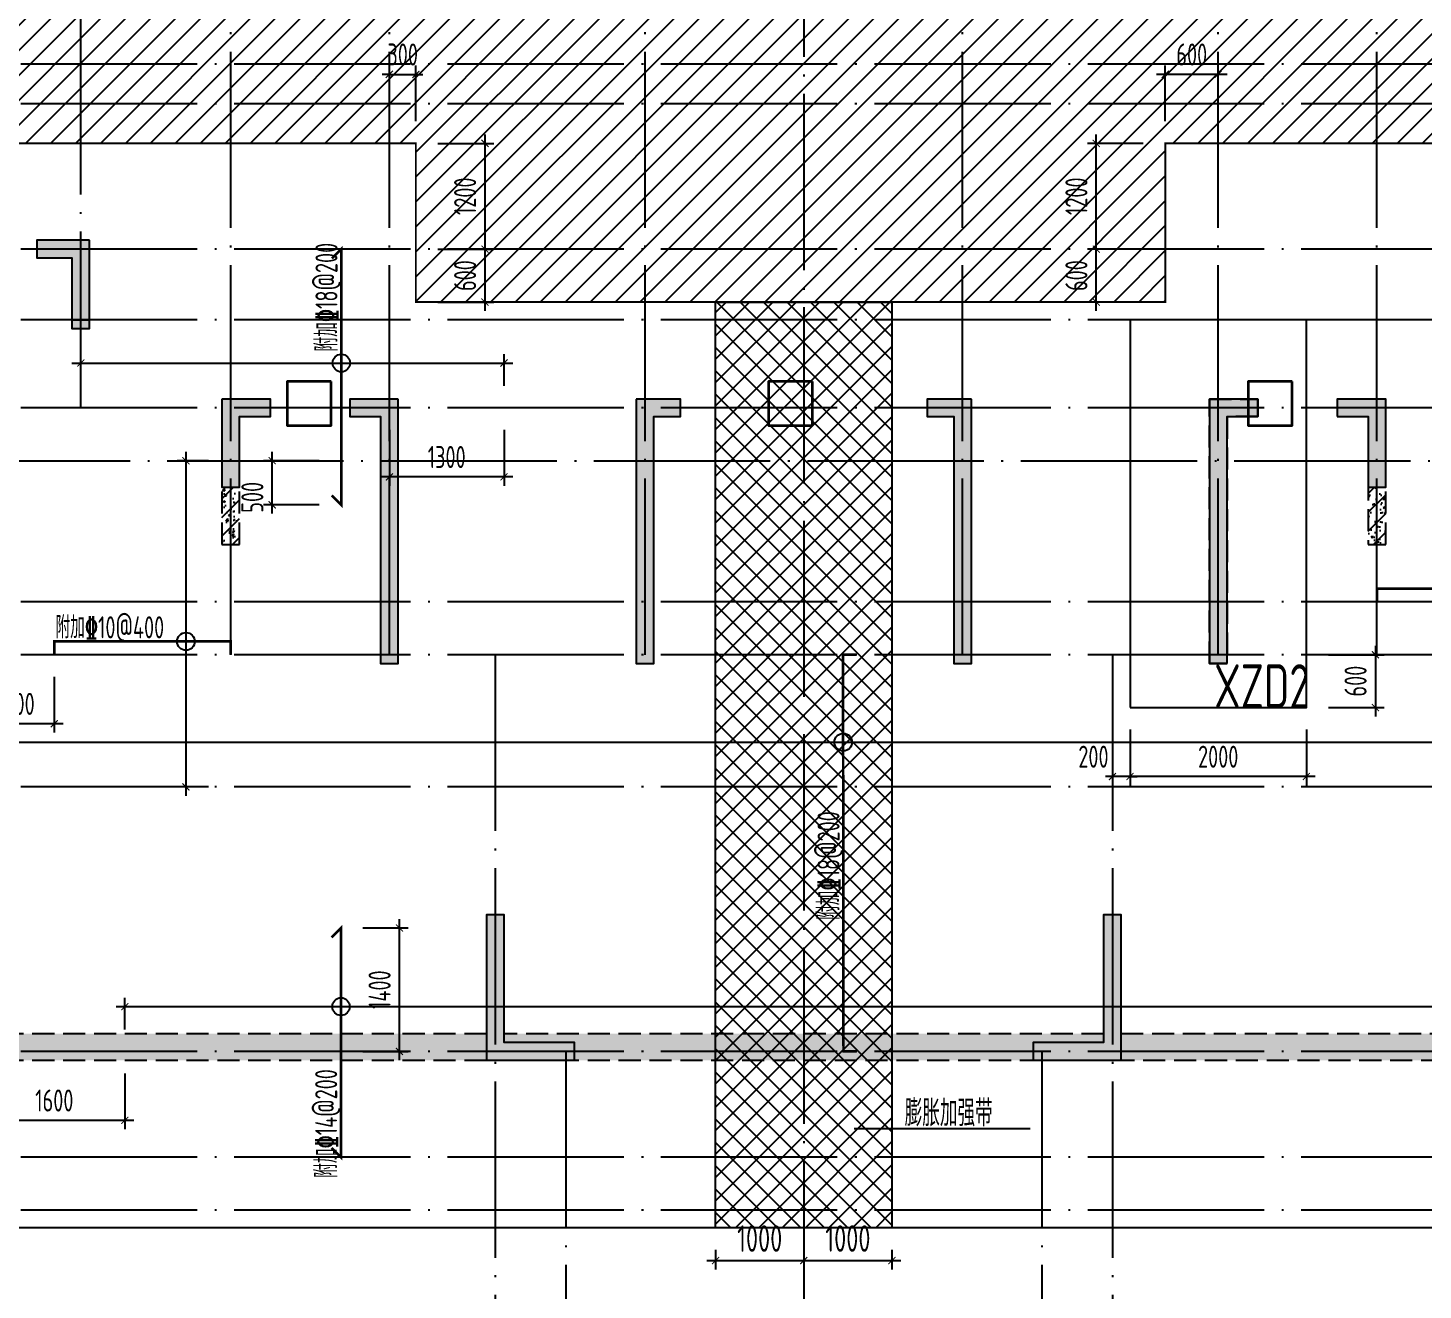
# Model space of a CAD drawing. Extents: x -812054 to 22247, y -644080 to 1003627.
# Drawn here: x -550780 to -534956, y -154679 to -140361 of the extents above; entities that cross this region are included whole.
import ezdxf

# ---------------------------------------------------------------- set-up
doc = ezdxf.new("R2010")
doc.units = 0
doc.header["$LTSCALE"] = 1000
doc.linetypes.add('__DASH', pattern=[0.35, 0.25, -0.1])
doc.linetypes.add('DOTE', pattern=[2.42, 2, -0.2, 0.02, -0.2])
doc.layers.get('0').update_dxf_attribs({"linetype": 'CONTINUOUS'})
doc.layers.get('DEFPOINTS').update_dxf_attribs({"linetype": 'CONTINUOUS'})
for name, color, linetype in [('A-DOTE', 10, 'DOTE'), ('DIM', 2, 'CONTINUOUS'), ('S-B板填充', 251, 'CONTINUOUS'), ('S-B板配筋', 6, 'CONTINUOUS'), ('S-B板配筋号', 7, 'CONTINUOUS'), ('S-B表格', 2, 'CONTINUOUS'), ('S-C承台实线', 2, 'CONTINUOUS'), ('S-J基础底板', 5, 'CONTINUOUS'), ('S-J基础底板标注', 3, 'CONTINUOUS'), ('S-Q墙填充', 252, 'CONTINUOUS'), ('S-Q墙实线', 6, 'CONTINUOUS'), ('S-Z柱实线', 6, 'CONTINUOUS'), ('S-楼板文字', 7, 'CONTINUOUS'), ('S-洞口边线', 7, 'CONTINUOUS'), ('后浇带', 8, 'CONTINUOUS')]:
    doc.layers.add(name, color=color, linetype=linetype)
doc.layers.add('等值线标注', color=7, linetype='CONTINUOUS', lineweight=18)
doc.styles.add('TSSD_DIMENSION', font='Tssdeng.shx', dxfattribs={"width": 0.7, "bigfont": 'tssdchn.shx'})
doc.styles.add('TSSD_REIN', font='tssdeng.shx', dxfattribs={"width": 0.7, "height": 300, "bigfont": 'tssdchn.shx'})
doc.dimstyles.new('TSSD_100_100$0', dxfattribs={"dimtxt": 300, "dimasz": 80, "dimexe": 100, "dimexo": 250, "dimgap": 100, "dimtad": 1, "dimdec": 0, "dimzin": 0, "dimdsep": 46, "dimtxsty": 'TSSD_DIMENSION', "dimblk": 'ARCHTICK', "dimcen": 0, "dimdle": 100, "dimclrd": 3, "dimclre": 3, "dimclrt": 7, "dimadec": 0, "dimazin": 0, "dimtfac": 1, "dimtdec": 0, "dimtix": 1, "dimtmove": 2, "dimatfit": 3, "dimldrblk": 'ARCHTICK', "dimfxl": 1, "dimtolj": 1, "dimtzin": 0, "dimarcsym": 0})
pattern_1 = [(50, (-313333.5, -81435.88), (215.17805, -18.82564), [22.5, -247.5]), (355, (-313333.5, -81435.88), (-41.6254, 225.65764), [18, -198]), (100.4514, (-313315.56, -81437.45), (173.55281, 206.83186), [19.12206, -210.34263]), (46.1842, (-313333.5, -81375.88), (320.17231, -49.6557), [33.75, -371.25]), (96.6356, (-313306.8, -81380.02), (280.3988, 292.23536), [28.6831, -315.5139]), (351.1842, (-313333.5, -81375.9), (280.3986, 292.2356), [27, -297]), (21, (-313303.5, -81390.88), (179.07212, -120.78567), [22.5, -247.5]), (326, (-313303.5, -81390.88), (72.9946, 217.54501), [18, -198]), (71.4514, (-313288.57, -81400.95), (252.06679, 96.75915), [19.12206, -210.34263]), (37.5, (-313333.496, -81435.885), (3.647957, 99.868156), [0, -195.6, 0, -201, 0, -198.75]), (7.5, (-313333.5, -81435.88), (78.92086, 118.323514), [0, -114.6, 0, -191.1, 0, -75.75]), (327.5, (-313400.396, -81435.885), (160.14673, -6.766462), [0, -75, 0, -234, 0, -310.5]), (317.5, (-313430.4, -81435.88), (174.95585, 30.031495), [0, -97.5, 0, -155.4, 0, -220.5]), (45, (-313333.5, -81435.88), (-106.06602, 106.06602), [])]

# ---------------------------------------------------------------- blocks, each defined once
blk = doc.blocks.new('20210826.15192166')
at = {"layer": 'A-DOTE'}
for p, q in [((107517.3, -194044.4), (107517.3, -185644.4)), ((109217.3, -196844.4), (109217.3, -185644.4)), ((111017.3, -196844.4), (111017.3, -185644.4)), ((113917.3, -196844.4), (113917.3, -185644.4)), ((115717.3, -185644.4), (115717.3, -205144.4)), ((117517.3, -196844.4), (117517.3, -185644.4)), ((120417.3, -196844.4), (120417.3, -185644.4)), ((122217.3, -196844.4), (122217.3, -185644.4)), ((142717.3, -190144.4), (86717.3, -190144.4)), ((142717.3, -190594.4), (86717.3, -190594.4)), ((142717.3, -192244.4), (86717.3, -192244.4)), ((142717.3, -193044.4), (86717.3, -193044.4)), ((142717.3, -194044.4), (86717.3, -194044.4)), ((86717.3, -194644.1), (142717.3, -194644.1)), ((142717.3, -196244.4), (86717.3, -196244.4)), ((142717.3, -196844.4), (86717.3, -196844.4)), ((112217.3, -196844.4), (112217.3, -205144.4)), ((119217.3, -196844.4), (119217.3, -205144.4)), ((142717.3, -198344.4), (86717.3, -198344.4)), ((142717.3, -201344.4), (86717.3, -201344.4)), ((113017.3, -201344.4), (113017.3, -205144.4)), ((118417.3, -201344.4), (118417.3, -205144.4)), ((142717.3, -202544.4), (86717.3, -202544.4)), ((142717.3, -203144.4), (86717.3, -203144.4))]:
    blk.add_line(p, q, dxfattribs=at)
blk = doc.blocks.new('_ArchTick')
at = {"color": 0, "linetype": 'ByBlock', "const_width": 0.15}
blk.add_lwpolyline([(-0.5, -0.5), (0.5, 0.5)], dxfattribs=at)
blk = doc.blocks.new('*D596')
at = {"layer": 'DEFPOINTS', "color": 0, "transparency": 16777216}
for p in [(-537880, -140888), (-537880, -141671), (-537280, -141671)]:
    blk.add_point(p, dxfattribs=at)
at = {"layer": 'S-J基础底板标注', "color": 3, "lineweight": -2, "transparency": 16777216}
for p, q in [((-537880, -141421), (-537880, -140788)), ((-537280, -141421), (-537280, -140788)), ((-537180, -140888), (-537980, -140888))]:
    blk.add_line(p, q, dxfattribs=at)
at = {"layer": 'S-J基础底板标注', "color": 3, "lineweight": -2, "transparency": 16777216, "xscale": 80, "yscale": 80, "zscale": 80}
for p, rotation in [((-537880, -140888), 179.9999998904377), ((-537280, -140888), 359.9999998904377)]:
    blk.add_blockref('_ArchTick', p, dxfattribs=dict(at, rotation=rotation))
at = {"layer": 'S-J基础底板标注', "color": 7, "transparency": 16777216, "insert": (-537580, -140663), "char_height": 250, "attachment_point": 5, "rotation": 360, "style": 'TSSD_DIMENSION'}
blk.add_mtext('\\A1;600', dxfattribs=at)
blk = doc.blocks.new('*D597')
at = {"layer": 'DEFPOINTS', "color": 0, "transparency": 16777216}
for p in [(-546379, -141671), (-546379, -142871), (-545596, -142871)]:
    blk.add_point(p, dxfattribs=at)
at = {"layer": 'S-J基础底板标注', "color": 3, "lineweight": -2, "transparency": 16777216}
for p, q in [((-545596, -141571), (-545596, -142971)), ((-546129, -141671), (-545496, -141671)), ((-546129, -142871), (-545496, -142871))]:
    blk.add_line(p, q, dxfattribs=at)
at = {"layer": 'S-J基础底板标注', "color": 3, "lineweight": -2, "transparency": 16777216, "xscale": 80, "yscale": 80, "zscale": 80}
for p, rotation in [((-545596, -141671), 89.99929491336124), ((-545596, -142871), 269.9992949133613)]:
    blk.add_blockref('_ArchTick', p, dxfattribs=dict(at, rotation=rotation))
at = {"layer": 'S-J基础底板标注', "color": 7, "transparency": 16777216, "insert": (-545821, -142271), "char_height": 250, "attachment_point": 5, "rotation": 89.9993, "style": 'TSSD_DIMENSION'}
blk.add_mtext('\\A1;1200', dxfattribs=at)
blk = doc.blocks.new('*D599')
at = {"layer": 'DEFPOINTS', "color": 0, "transparency": 16777216}
for p in [(-538663, -141671), (-537880, -141671), (-537880, -142871)]:
    blk.add_point(p, dxfattribs=at)
at = {"layer": 'S-J基础底板标注', "color": 3, "lineweight": -2, "transparency": 16777216}
for p, q in [((-538663, -142971), (-538663, -141571)), ((-538130, -141671), (-538763, -141671)), ((-538130, -142871), (-538763, -142871))]:
    blk.add_line(p, q, dxfattribs=at)
at = {"layer": 'S-J基础底板标注', "color": 3, "lineweight": -2, "transparency": 16777216, "xscale": 80, "yscale": 80, "zscale": 80}
for p, rotation in [((-538663, -141671), 89.99905279489998), ((-538663, -142871), 269.9990527949)]:
    blk.add_blockref('_ArchTick', p, dxfattribs=dict(at, rotation=rotation))
at = {"layer": 'S-J基础底板标注', "color": 7, "transparency": 16777216, "insert": (-538888, -142271), "char_height": 250, "attachment_point": 5, "rotation": 89.9991, "style": 'TSSD_DIMENSION'}
blk.add_mtext('\\A1;1200', dxfattribs=at)
blk = doc.blocks.new('*D612')
at = {"layer": 'DEFPOINTS', "color": 0, "ltscale": 0.5, "transparency": 16777216}
for p in [(-548480, -145271), (-548988, -148971), (-548480, -148971)]:
    blk.add_point(p, dxfattribs=at)
at = {"layer": 'S-J基础底板标注', "color": 3, "lineweight": -2, "ltscale": 0.5, "transparency": 16777216}
for p, q in [((-548988, -145171), (-548988, -149071)), ((-548730, -145271), (-549088, -145271)), ((-548730, -148971), (-549088, -148971))]:
    blk.add_line(p, q, dxfattribs=at)
at = {"layer": 'S-J基础底板标注', "color": 3, "lineweight": -2, "ltscale": 0.5, "transparency": 16777216, "xscale": 80, "yscale": 80, "zscale": 80}
for p, rotation in [((-548988, -145271), 89.9995167956298), ((-548988, -148971), 269.9995167956298)]:
    blk.add_blockref('_ArchTick', p, dxfattribs=dict(at, rotation=rotation))
blk = doc.blocks.new('*D601')
at = {"layer": 'DEFPOINTS', "color": 0, "transparency": 16777216}
for p in [(-551280, -147471), (-550480, -147471), (-551280, -148254)]:
    blk.add_point(p, dxfattribs=at)
at = {"layer": 'S-J基础底板标注', "color": 3, "lineweight": -2, "transparency": 16777216}
for p, q in [((-551280, -147721), (-551280, -148354)), ((-550480, -147721), (-550480, -148354)), ((-550380, -148254), (-551380, -148254))]:
    blk.add_line(p, q, dxfattribs=at)
at = {"layer": 'S-J基础底板标注', "color": 3, "lineweight": -2, "transparency": 16777216, "xscale": 80, "yscale": 80, "zscale": 80}
for p, rotation in [((-551280, -148254), 179.9992799317838), ((-550480, -148254), 359.9992799317837)]:
    blk.add_blockref('_ArchTick', p, dxfattribs=dict(at, rotation=rotation))
at = {"layer": 'S-J基础底板标注', "color": 7, "transparency": 16777216, "insert": (-550880, -148029), "char_height": 250, "attachment_point": 5, "rotation": 359.9993, "style": 'TSSD_DIMENSION'}
blk.add_mtext('\\A1;800', dxfattribs=at)
blk = doc.blocks.new('*D615')
at = {"layer": 'DEFPOINTS', "color": 0, "ltscale": 0.5, "transparency": 16777216}
for p in [(-532680, -148463), (-551280, -148971), (-532680, -148971)]:
    blk.add_point(p, dxfattribs=at)
at = {"layer": 'S-J基础底板标注', "color": 3, "lineweight": -2, "ltscale": 0.5, "transparency": 16777216}
for p, q in [((-551280, -148721), (-551280, -148363)), ((-532680, -148721), (-532680, -148363)), ((-551380, -148463), (-532580, -148463))]:
    blk.add_line(p, q, dxfattribs=at)
at = {"layer": 'S-J基础底板标注', "color": 3, "lineweight": -2, "ltscale": 0.5, "transparency": 16777216, "xscale": 80, "yscale": 80, "zscale": 80, "rotation": 180}
blk.add_blockref('_ArchTick', (-551280, -148463), dxfattribs=at)
at = {"layer": 'S-J基础底板标注', "color": 3, "lineweight": -2, "ltscale": 0.5, "transparency": 16777216, "xscale": 80, "yscale": 80, "zscale": 80}
blk.add_blockref('_ArchTick', (-532680, -148463), dxfattribs=at)
blk = doc.blocks.new('*D620')
at = {"layer": 'DEFPOINTS', "color": 0, "ltscale": 0.5, "transparency": 16777216}
for p in [(-545380, -144163), (-550180, -144671), (-545380, -144671)]:
    blk.add_point(p, dxfattribs=at)
at = {"layer": 'S-J基础底板标注', "color": 3, "lineweight": -2, "ltscale": 0.5, "transparency": 16777216}
for p, q in [((-550180, -144421), (-550180, -144063)), ((-545380, -144421), (-545380, -144063)), ((-550280, -144163), (-545280, -144163))]:
    blk.add_line(p, q, dxfattribs=at)
at = {"layer": 'S-J基础底板标注', "color": 3, "lineweight": -2, "ltscale": 0.5, "transparency": 16777216, "xscale": 80, "yscale": 80, "zscale": 80, "rotation": 180}
blk.add_blockref('_ArchTick', (-550180, -144163), dxfattribs=at)
at = {"layer": 'S-J基础底板标注', "color": 3, "lineweight": -2, "ltscale": 0.5, "transparency": 16777216, "xscale": 80, "yscale": 80, "zscale": 80}
blk.add_blockref('_ArchTick', (-545380, -144163), dxfattribs=at)
blk = doc.blocks.new('*D584')
at = {"layer": 'DEFPOINTS', "color": 0, "transparency": 16777216}
for p in [(-546680, -144671), (-545380, -144671), (-546680, -145454)]:
    blk.add_point(p, dxfattribs=at)
at = {"layer": 'S-J基础底板标注', "color": 3, "lineweight": -2, "transparency": 16777216}
for p, q in [((-546680, -144921), (-546680, -145554)), ((-545380, -144921), (-545380, -145554)), ((-545280, -145454), (-546780, -145454))]:
    blk.add_line(p, q, dxfattribs=at)
at = {"layer": 'S-J基础底板标注', "color": 3, "lineweight": -2, "transparency": 16777216, "xscale": 80, "yscale": 80, "zscale": 80}
for p, rotation in [((-546680, -145454), 180.0003857236255), ((-545380, -145454), 0.0003857236255999651)]:
    blk.add_blockref('_ArchTick', p, dxfattribs=dict(at, rotation=rotation))
at = {"layer": 'S-J基础底板标注', "color": 7, "transparency": 16777216, "insert": (-546030, -145229), "char_height": 250, "attachment_point": 5, "rotation": 0.0004, "style": 'TSSD_DIMENSION'}
blk.add_mtext('\\A1;1300', dxfattribs=at)
blk = doc.blocks.new('*D621')
at = {"layer": 'DEFPOINTS', "color": 0, "transparency": 16777216}
for p in [(-538663, -142871), (-537880, -142871), (-537880, -143471)]:
    blk.add_point(p, dxfattribs=at)
at = {"layer": 'S-J基础底板标注', "color": 3, "lineweight": -2, "transparency": 16777216}
for p, q in [((-538130, -142871), (-538763, -142871)), ((-538663, -143571), (-538663, -142771)), ((-538130, -143471), (-538763, -143471))]:
    blk.add_line(p, q, dxfattribs=at)
at = {"layer": 'S-J基础底板标注', "color": 3, "lineweight": -2, "transparency": 16777216, "xscale": 80, "yscale": 80, "zscale": 80}
for p, rotation in [((-538663, -142871), 89.99905279490449), ((-538663, -143471), 269.9990527949045)]:
    blk.add_blockref('_ArchTick', p, dxfattribs=dict(at, rotation=rotation))
at = {"layer": 'S-J基础底板标注', "color": 7, "transparency": 16777216, "insert": (-538888, -143171), "char_height": 250, "attachment_point": 5, "rotation": 89.9991, "style": 'TSSD_DIMENSION'}
blk.add_mtext('\\A1;600', dxfattribs=at)
blk = doc.blocks.new('*D622')
at = {"layer": 'DEFPOINTS', "color": 0, "transparency": 16777216}
for p in [(-546379, -140888), (-546680, -141671), (-546379, -141671)]:
    blk.add_point(p, dxfattribs=at)
at = {"layer": 'S-J基础底板标注', "color": 3, "lineweight": -2, "transparency": 16777216}
for p, q in [((-546680, -141421), (-546680, -140788)), ((-546379, -141421), (-546379, -140788)), ((-546680, -140888), (-546760, -140888)), ((-546680, -140888), (-546379, -140888)), ((-546379, -140888), (-546299, -140888))]:
    blk.add_line(p, q, dxfattribs=at)
at = {"layer": 'S-J基础底板标注', "color": 3, "lineweight": -2, "transparency": 16777216, "xscale": 80, "yscale": 80, "zscale": 80}
blk.add_blockref('_ArchTick', (-546680, -140888), dxfattribs=at)
at = {"layer": 'S-J基础底板标注', "color": 3, "lineweight": -2, "transparency": 16777216, "xscale": 80, "yscale": 80, "zscale": 80, "rotation": 180}
blk.add_blockref('_ArchTick', (-546379, -140888), dxfattribs=at)
at = {"layer": 'S-J基础底板标注', "color": 7, "transparency": 16777216, "insert": (-546529, -140663), "char_height": 250, "attachment_point": 5, "style": 'TSSD_DIMENSION'}
blk.add_mtext('\\A1;300', dxfattribs=at)
blk = doc.blocks.new('*D624')
at = {"layer": 'DEFPOINTS', "color": 0, "transparency": 16777216}
for p in [(-546379, -142871), (-546379, -143471), (-545596, -143471)]:
    blk.add_point(p, dxfattribs=at)
at = {"layer": 'S-J基础底板标注', "color": 3, "lineweight": -2, "transparency": 16777216}
for p, q in [((-546129, -142871), (-545496, -142871)), ((-545596, -142771), (-545596, -143571)), ((-546129, -143471), (-545496, -143471))]:
    blk.add_line(p, q, dxfattribs=at)
at = {"layer": 'S-J基础底板标注', "color": 3, "lineweight": -2, "transparency": 16777216, "xscale": 80, "yscale": 80, "zscale": 80}
for p, rotation in [((-545596, -142871), 89.99929491336596), ((-545596, -143471), 269.9992949133659)]:
    blk.add_blockref('_ArchTick', p, dxfattribs=dict(at, rotation=rotation))
at = {"layer": 'S-J基础底板标注', "color": 7, "transparency": 16777216, "insert": (-545821, -143171), "char_height": 250, "attachment_point": 5, "rotation": 89.9993, "style": 'TSSD_DIMENSION'}
blk.add_mtext('\\A1;600', dxfattribs=at)
blk = doc.blocks.new('*D631')
at = {"layer": 'DEFPOINTS', "color": 0, "transparency": 16777216}
for p in [(-548009, -145271), (-547226, -145271), (-547226, -145771)]:
    blk.add_point(p, dxfattribs=at)
at = {"layer": 'S-J基础底板标注', "color": 3, "lineweight": -2, "transparency": 16777216}
for p, q in [((-548009, -145871), (-548009, -145171)), ((-547476, -145271), (-548109, -145271)), ((-547476, -145771), (-548109, -145771))]:
    blk.add_line(p, q, dxfattribs=at)
at = {"layer": 'S-J基础底板标注', "color": 3, "lineweight": -2, "transparency": 16777216, "xscale": 80, "yscale": 80, "zscale": 80}
for p, rotation in [((-548009, -145271), 90), ((-548009, -145771), 270)]:
    blk.add_blockref('_ArchTick', p, dxfattribs=dict(at, rotation=rotation))
at = {"layer": 'S-J基础底板标注', "color": 7, "transparency": 16777216, "insert": (-548234, -145686), "char_height": 250, "attachment_point": 5, "rotation": 90, "style": 'TSSD_DIMENSION'}
blk.add_mtext('\\A1;500', dxfattribs=at)
blk = doc.blocks.new('*D634')
at = {"layer": 'DEFPOINTS', "color": 0, "ltscale": 0.5, "transparency": 16777216}
for p in [(-534179, -151463), (-549680, -151971), (-534179, -151971)]:
    blk.add_point(p, dxfattribs=at)
at = {"layer": 'S-J基础底板标注', "color": 3, "lineweight": -2, "ltscale": 0.5, "transparency": 16777216}
for p, q in [((-549680, -151721), (-549680, -151363)), ((-534179, -151721), (-534179, -151363)), ((-549780, -151463), (-534079, -151463))]:
    blk.add_line(p, q, dxfattribs=at)
at = {"layer": 'S-J基础底板标注', "color": 3, "lineweight": -2, "ltscale": 0.5, "transparency": 16777216, "xscale": 80, "yscale": 80, "zscale": 80, "rotation": 180}
blk.add_blockref('_ArchTick', (-549680, -151463), dxfattribs=at)
at = {"layer": 'S-J基础底板标注', "color": 3, "lineweight": -2, "ltscale": 0.5, "transparency": 16777216, "xscale": 80, "yscale": 80, "zscale": 80}
blk.add_blockref('_ArchTick', (-534179, -151463), dxfattribs=at)
blk = doc.blocks.new('*D637')
at = {"layer": 'DEFPOINTS', "color": 0, "transparency": 16777216}
for p in [(-551280, -151971), (-549680, -151971), (-551280, -152753)]:
    blk.add_point(p, dxfattribs=at)
at = {"layer": 'S-J基础底板标注', "color": 3, "lineweight": -2, "transparency": 16777216}
for p, q in [((-551280, -152221), (-551280, -152853)), ((-549680, -152221), (-549680, -152853)), ((-549580, -152753), (-551380, -152753))]:
    blk.add_line(p, q, dxfattribs=at)
at = {"layer": 'S-J基础底板标注', "color": 3, "lineweight": -2, "transparency": 16777216, "xscale": 80, "yscale": 80, "zscale": 80}
for p, rotation in [((-551280, -152753), 180.0014930668571), ((-549680, -152753), 0.001493066857030101)]:
    blk.add_blockref('_ArchTick', p, dxfattribs=dict(at, rotation=rotation))
at = {"layer": 'S-J基础底板标注', "color": 7, "transparency": 16777216, "insert": (-550480, -152528), "char_height": 250, "attachment_point": 5, "rotation": 0.0015, "style": 'TSSD_DIMENSION'}
blk.add_mtext('\\A1;1600', dxfattribs=at)
blk = doc.blocks.new('*D638')
at = {"layer": 'DEFPOINTS', "color": 0, "transparency": 16777216}
for p in [(-547230, -150571), (-546566, -150571), (-547230, -151971)]:
    blk.add_point(p, dxfattribs=at)
at = {"layer": 'S-J基础底板标注', "color": 3, "lineweight": -2, "transparency": 16777216}
for p, q in [((-546566, -152071), (-546566, -150471)), ((-546980, -150571), (-546466, -150571)), ((-546980, -151971), (-546466, -151971))]:
    blk.add_line(p, q, dxfattribs=at)
at = {"layer": 'S-J基础底板标注', "color": 3, "lineweight": -2, "transparency": 16777216, "xscale": 80, "yscale": 80, "zscale": 80}
for p, rotation in [((-546566, -150571), 90), ((-546566, -151971), 270)]:
    blk.add_blockref('_ArchTick', p, dxfattribs=dict(at, rotation=rotation))
at = {"layer": 'S-J基础底板标注', "color": 7, "transparency": 16777216, "insert": (-546791, -151271), "char_height": 250, "attachment_point": 5, "rotation": 90, "style": 'TSSD_DIMENSION'}
blk.add_mtext('\\A1;1400', dxfattribs=at)
blk = doc.blocks.new('*D837')
at = {"layer": 'DEFPOINTS', "color": 0, "transparency": 16777216}
for p in [(-542980, -153971), (-541980, -153971), (-541980, -154344)]:
    blk.add_point(p, dxfattribs=at)
at = {"layer": 'DIM', "color": 3, "lineweight": -2, "transparency": 16777216}
for p, q in [((-542980, -154221), (-542980, -154444)), ((-541980, -154221), (-541980, -154444)), ((-543080, -154344), (-541880, -154344))]:
    blk.add_line(p, q, dxfattribs=at)
at = {"layer": 'DIM', "color": 3, "lineweight": -2, "transparency": 16777216, "xscale": 80, "yscale": 80, "zscale": 80, "rotation": 180}
blk.add_blockref('_ArchTick', (-542980, -154344), dxfattribs=at)
at = {"layer": 'DIM', "color": 3, "lineweight": -2, "transparency": 16777216, "xscale": 80, "yscale": 80, "zscale": 80}
blk.add_blockref('_ArchTick', (-541980, -154344), dxfattribs=at)
at = {"layer": 'DIM', "color": 7, "transparency": 16777216, "insert": (-542480, -154094), "char_height": 300, "attachment_point": 5, "style": 'TSSD_DIMENSION'}
blk.add_mtext('\\A1;1000', dxfattribs=at)
blk = doc.blocks.new('*D838')
at = {"layer": 'DEFPOINTS', "color": 0, "transparency": 16777216}
for p in [(-541980, -153971), (-540980, -153971), (-540980, -154344)]:
    blk.add_point(p, dxfattribs=at)
at = {"layer": 'DIM', "color": 3, "lineweight": -2, "transparency": 16777216}
for p, q in [((-541980, -154221), (-541980, -154444)), ((-540980, -154221), (-540980, -154444)), ((-542080, -154344), (-540880, -154344))]:
    blk.add_line(p, q, dxfattribs=at)
at = {"layer": 'DIM', "color": 3, "lineweight": -2, "transparency": 16777216, "xscale": 80, "yscale": 80, "zscale": 80, "rotation": 180}
blk.add_blockref('_ArchTick', (-541980, -154344), dxfattribs=at)
at = {"layer": 'DIM', "color": 3, "lineweight": -2, "transparency": 16777216, "xscale": 80, "yscale": 80, "zscale": 80}
blk.add_blockref('_ArchTick', (-540980, -154344), dxfattribs=at)
at = {"layer": 'DIM', "color": 7, "transparency": 16777216, "insert": (-541480, -154094), "char_height": 300, "attachment_point": 5, "style": 'TSSD_DIMENSION'}
blk.add_mtext('\\A1;1000', dxfattribs=at)
blk = doc.blocks.new('*D1259')
at = {"layer": 'DEFPOINTS', "color": 0, "transparency": 16777216}
for p in [(-538280, -148071), (-536280, -148071), (-538280, -148853)]:
    blk.add_point(p, dxfattribs=at)
at = {"layer": 'S-J基础底板标注', "color": 3, "lineweight": -2, "transparency": 16777216}
for p, q in [((-538280, -148321), (-538280, -148953)), ((-536280, -148321), (-536280, -148953)), ((-536180, -148853), (-538380, -148853))]:
    blk.add_line(p, q, dxfattribs=at)
at = {"layer": 'S-J基础底板标注', "color": 3, "lineweight": -2, "transparency": 16777216, "xscale": 80, "yscale": 80, "zscale": 80, "rotation": 180}
blk.add_blockref('_ArchTick', (-538280, -148853), dxfattribs=at)
at = {"layer": 'S-J基础底板标注', "color": 3, "lineweight": -2, "transparency": 16777216, "xscale": 80, "yscale": 80, "zscale": 80}
blk.add_blockref('_ArchTick', (-536280, -148853), dxfattribs=at)
at = {"layer": 'S-J基础底板标注', "color": 7, "transparency": 16777216, "insert": (-537280, -148628), "char_height": 250, "attachment_point": 5, "style": 'TSSD_DIMENSION'}
blk.add_mtext('\\A1;2000', dxfattribs=at)
blk = doc.blocks.new('*D1260')
at = {"layer": 'DEFPOINTS', "color": 0, "transparency": 16777216}
for p in [(-538480, -148071), (-538280, -148071), (-538480, -148853)]:
    blk.add_point(p, dxfattribs=at)
at = {"layer": 'S-J基础底板标注', "color": 3, "lineweight": -2, "transparency": 16777216}
for p, q in [((-538480, -148321), (-538480, -148953)), ((-538280, -148321), (-538280, -148953)), ((-538480, -148853), (-538560, -148853)), ((-538280, -148853), (-538480, -148853)), ((-538280, -148853), (-538200, -148853))]:
    blk.add_line(p, q, dxfattribs=at)
at = {"layer": 'S-J基础底板标注', "color": 3, "lineweight": -2, "transparency": 16777216, "xscale": 80, "yscale": 80, "zscale": 80}
for p, rotation in [((-538480, -148853), 359.9999999999833), ((-538280, -148853), 179.9999999999833)]:
    blk.add_blockref('_ArchTick', p, dxfattribs=dict(at, rotation=rotation))
at = {"layer": 'S-J基础底板标注', "color": 7, "transparency": 16777216, "insert": (-538695, -148628), "char_height": 250, "attachment_point": 5, "style": 'TSSD_DIMENSION'}
blk.add_mtext('\\A1;200', dxfattribs=at)
blk = doc.blocks.new('*D1261')
at = {"layer": 'DEFPOINTS', "color": 0, "transparency": 16777216}
for p in [(-536280, -147471), (-536280, -148071), (-535497, -148071)]:
    blk.add_point(p, dxfattribs=at)
at = {"layer": 'S-J基础底板标注', "color": 3, "lineweight": -2, "transparency": 16777216}
for p, q in [((-536030, -147471), (-535397, -147471)), ((-535497, -147371), (-535497, -148171)), ((-536030, -148071), (-535397, -148071))]:
    blk.add_line(p, q, dxfattribs=at)
at = {"layer": 'S-J基础底板标注', "color": 3, "lineweight": -2, "transparency": 16777216, "xscale": 80, "yscale": 80, "zscale": 80}
for p, rotation in [((-535497, -147471), 89.99906711158548), ((-535497, -148071), 269.9990671115855)]:
    blk.add_blockref('_ArchTick', p, dxfattribs=dict(at, rotation=rotation))
at = {"layer": 'S-J基础底板标注', "color": 7, "transparency": 16777216, "insert": (-535722, -147771), "char_height": 250, "attachment_point": 5, "rotation": 89.9991, "style": 'TSSD_DIMENSION'}
blk.add_mtext('\\A1;600', dxfattribs=at)

msp = doc.modelspace()

# ---------------------------------------------------------------- hatches: boundary and pattern name
at = {"layer": 'S-B板填充'}
h = msp.add_hatch(dxfattribs=at)
h.set_pattern_fill('METAL', color=252, scale=50, style=0)
h.set_pattern_definition([(45, (103500.08, -284981.18), (-141.421356, 141.421356), [])])
h.paths.add_polyline_path([(-570379.92, -142670.82), (-570379.92, -140170.68), (-516079.77, -140170.68), (-516079.77, -143370.82), (-521479.92, -143370.82), (-521479.92, -141670.82), (-537879.91, -141670.82), (-537879.93, -143470.82), (-546379.22, -143470.82), (-546379.21, -141670.82), (-559979.75, -141670.82), (-559979.75, -142670.82)])
at = {"layer": 'S-Q墙填充'}
h = msp.add_hatch(color=252, dxfattribs=at)
h.dxf.hatch_style = 1
h.paths.add_polyline_path([(-550079.76, -142770.82), (-550679.67, -142770.82), (-550679.67, -142970.82), (-550279.76, -142970.82), (-550279.76, -143770.82), (-550079.76, -143770.82)])
h = msp.add_hatch(dxfattribs=at)
h.set_pattern_fill('ARMORED', color=252, scale=30, style=0)
h.set_pattern_definition(pattern_1)
h.paths.add_polyline_path([(-557579.7, -151620.97), (-557879.7, -151620.85), (-557879.7, -151770.94), (-566779.7, -151770.96), (-566779.7, -148870.82), (-568665.87, -148870.82), (-568665.87, -144870.82), (-568965.87, -144870.82), (-568965.87, -149170.82), (-567079.71, -149170.82), (-567079.74, -152070.82), (-557879.66, -152071.18), (-557879.7, -153270.83), (-551079.72, -153270.55), (-551079.73, -152070.94), (-532879.66, -152071.54), (-532879.66, -153270.83), (-526079.72, -153270.83), (-526079.72, -152070.82), (-516879.72, -152070.83), (-516879.72, -144570.82), (-517479.71, -144570.82), (-517479.71, -144770.82), (-517179.71, -144770.82), (-517179.72, -151770.82), (-526079.72, -151770.82), (-526079.72, -151620.83), (-526379.72, -151620.83), (-526379.75, -152970.83), (-532579.7, -152970.83), (-532579.7, -151620.83), (-532879.7, -151620.85), (-532879.68, -151770.82), (-551079.75, -151768.27), (-551079.72, -151620.86), (-551379.72, -151620.81), (-551379.72, -152970.83), (-557579.69, -152970.83)])
h = msp.add_hatch(color=252, dxfattribs=at)
h.dxf.hatch_style = 1
h.paths.add_polyline_path([(-548579.76, -144570.82), (-548579.76, -145570.82), (-548379.76, -145570.82), (-548379.76, -144770.82), (-548029.85, -144770.82), (-548029.85, -144570.82)])
h = msp.add_hatch(color=252, dxfattribs=at)
h.dxf.hatch_style = 1
h.paths.add_polyline_path([(-546579.77, -144570.82), (-547129.77, -144570.82), (-547129.77, -144770.82), (-546779.77, -144770.82), (-546779.77, -147570.82), (-546579.77, -147570.82)])
h = msp.add_hatch(color=252, dxfattribs=at)
h.dxf.hatch_style = 1
h.paths.add_polyline_path([(-543879.77, -144570.82), (-543879.77, -147570.82), (-543679.77, -147570.82), (-543679.77, -144770.82), (-543379.85, -144770.82), (-543379.85, -144570.82)])
h = msp.add_hatch(color=252, dxfattribs=at)
h.dxf.hatch_style = 1
h.paths.add_polyline_path([(-540079.74, -144570.82), (-540579.66, -144570.82), (-540579.66, -144770.82), (-540279.74, -144770.82), (-540279.74, -147570.82), (-540079.74, -147570.82)])
h = msp.add_hatch(color=252, dxfattribs=at)
h.dxf.hatch_style = 1
h.paths.add_polyline_path([(-537179.76, -147570.82), (-537179.76, -144770.82), (-536829.76, -144770.82), (-536829.76, -144570.82), (-537379.76, -144570.82), (-537379.76, -147570.82)])
h = msp.add_hatch(color=252, dxfattribs=at)
h.dxf.hatch_style = 1
h.paths.add_polyline_path([(-535929.66, -144770.82), (-535579.75, -144770.82), (-535579.75, -145570.82), (-535379.75, -145570.82), (-535379.75, -144570.82), (-535929.66, -144570.82)])
h = msp.add_hatch(dxfattribs=at)
h.set_pattern_fill('ARMORED', color=252, scale=30, style=0)
h.set_pattern_definition(pattern_1)
h.paths.add_polyline_path([(-548379.76, -145570.82), (-548579.76, -145570.82), (-548579.76, -146220.82), (-548379.76, -146220.82)])
h = msp.add_hatch(dxfattribs=at)
h.set_pattern_fill('ARMORED', color=252, scale=30, style=0)
h.set_pattern_definition(pattern_1)
h.paths.add_polyline_path([(-535379.75, -145570.82), (-535579.75, -145570.82), (-535579.75, -146220.82), (-535379.75, -146220.82)])
h = msp.add_hatch(color=252, dxfattribs=at)
h.dxf.hatch_style = 1
h.paths.add_polyline_path([(-545579.77, -152070.82), (-544679.77, -152070.82), (-544579.77, -152070.82), (-544579.77, -151870.82), (-544679.77, -151870.82), (-545379.77, -151870.82), (-545379.77, -150420.82), (-545579.77, -150420.82)])
h = msp.add_hatch(color=252, dxfattribs=at)
h.dxf.hatch_style = 1
h.paths.add_polyline_path([(-539279.77, -151870.82), (-539379.74, -151870.82), (-539379.74, -152070.82), (-539279.77, -152070.82), (-538379.74, -152070.82), (-538379.74, -150420.82), (-538579.74, -150420.82), (-538579.74, -151870.82)])
at = {"layer": '后浇带'}
h = msp.add_hatch(dxfattribs=at)
h.set_pattern_fill('ANSI37', color=144, scale=1500, angle=90, style=0)
h.set_pattern_definition([(135, (-1643216.15, -1347770.25), (-132.582521, -132.582521), []), (225, (-1643216.15, -1347770.25), (132.582521, -132.582521), [])])
h.paths.add_polyline_path([(-542979.76, -153970.83), (-542979.75, -143470.82), (-540979.75, -143470.82), (-540979.76, -153970.83)])

# ---------------------------------------------------------------- linework, layer by layer
at = {"layer": 'S-B板配筋', "const_width": 30}
for points in [[(-547332.36, -145664.87), (-547226.29, -145770.93), (-547226.29, -142870.82), (-547332.36, -142976.89)], [(-532679.59, -146870.82), (-532679.59, -146720.82), (-535479.75, -146720.88), (-535479.74, -146870.88)], [(-548479.76, -147470.82), (-548479.76, -147320.82), (-550479.84, -147320.88), (-550479.83, -147470.88)], [(-541384.94, -147470.65), (-541534.94, -147470.82), (-541529.76, -151970.82), (-541379.76, -151970.65)], [(-547335.97, -153064.75), (-547229.91, -153170.82), (-547229.91, -150571.15), (-547335.97, -150677.21)]]:
    msp.add_lwpolyline(points, dxfattribs=at)
at = {"layer": 'S-C承台实线'}
msp.add_lwpolyline([(-538279.76, -148070.82), (-536279.76, -148070.82), (-536279.76, -143670.82), (-538279.76, -143670.82)], close=True, dxfattribs=at)
at = {"layer": 'S-J基础底板', "const_width": 20}
msp.add_lwpolyline([(-568979.74, -153970.83), (-515929.76, -153970.83), (-515929.75, -143370.82), (-521479.92, -143370.82), (-521479.92, -141670.82), (-537879.92, -141670.82), (-537879.92, -143470.82), (-546379.21, -143470.82), (-546379.21, -141670.82), (-559979.75, -141670.82), (-559979.75, -142670.82), (-570879.92, -142670.82), (-570879.92, -150970.82), (-568979.74, -150970.82)], close=True, dxfattribs=at)
at = {"layer": 'S-J基础底板标注', "color": 2, "ltscale": 0.5}
for centre in [(-547225.15, -144162.82), (-548987.71, -147320.86), (-541532.07, -148462.82), (-547228.77, -151462.82)]:
    msp.add_circle(centre, 100, dxfattribs=at)
at = {"layer": 'S-Q墙实线', "linetype": '__DASH'}
for points in [[(-550079.76, -143670.82), (-550079.76, -142770.82), (-550679.67, -142770.82), (-550679.67, -142970.82), (-550279.76, -142970.82), (-550279.76, -143670.82)], [(-548379.76, -144770.82), (-548029.85, -144770.82), (-548029.85, -144570.82), (-548579.76, -144570.82), (-548579.76, -146220.82), (-548379.76, -146220.82)], [(-547129.77, -144770.82), (-546779.77, -144770.82), (-546779.77, -147570.82), (-546579.77, -147570.82), (-546579.77, -144570.82), (-547129.77, -144570.82)], [(-543679.77, -144770.82), (-543379.85, -144770.82), (-543379.85, -144570.82), (-543879.77, -144570.82), (-543879.77, -147570.82), (-543679.77, -147570.82)], [(-540079.74, -147570.82), (-540079.74, -144570.82), (-540579.66, -144570.82), (-540579.66, -144770.82), (-540279.74, -144770.82), (-540279.74, -147570.82)], [(-536829.74, -144770.82), (-537179.74, -144770.82), (-537179.74, -147570.82), (-537379.74, -147570.82), (-537379.74, -144570.82), (-536829.74, -144570.82)], [(-535379.75, -146220.82), (-535379.75, -144570.82), (-535929.66, -144570.82), (-535929.66, -144770.82), (-535579.75, -144770.82), (-535579.75, -146220.82)]]:
    msp.add_lwpolyline(points, close=True, dxfattribs=at)
at = {"layer": 'S-Q墙实线'}
for points in [[(-550079.76, -142770.82), (-550679.67, -142770.82), (-550679.67, -142970.82), (-550279.76, -142970.82), (-550279.76, -143770.82), (-550079.76, -143770.82)], [(-548579.76, -144570.82), (-548579.76, -145570.82), (-548379.76, -145570.82), (-548379.76, -144770.82), (-548029.85, -144770.82), (-548029.85, -144570.82)], [(-546579.77, -144570.82), (-547129.77, -144570.82), (-547129.77, -144770.82), (-546779.77, -144770.82), (-546779.77, -147570.82), (-546579.77, -147570.82)], [(-543879.77, -144570.82), (-543879.77, -147570.82), (-543679.77, -147570.82), (-543679.77, -144770.82), (-543379.85, -144770.82), (-543379.85, -144570.82)], [(-540079.74, -144570.82), (-540579.66, -144570.82), (-540579.66, -144770.82), (-540279.74, -144770.82), (-540279.74, -147570.82), (-540079.74, -147570.82)], [(-537179.76, -147570.82), (-537179.76, -144770.82), (-536829.76, -144770.82), (-536829.76, -144570.82), (-537379.76, -144570.82), (-537379.76, -147570.82)], [(-535929.66, -144770.82), (-535579.75, -144770.82), (-535579.75, -145570.82), (-535379.75, -145570.82), (-535379.75, -144570.82), (-535929.66, -144570.82)], [(-545579.77, -152070.82), (-544679.77, -152070.82), (-544579.77, -152070.82), (-544579.77, -151870.82), (-544679.77, -151870.82), (-545379.77, -151870.82), (-545379.77, -150420.82), (-545579.77, -150420.82)], [(-539279.77, -151870.82), (-539379.74, -151870.82), (-539379.74, -152070.82), (-539279.77, -152070.82), (-538379.74, -152070.82), (-538379.74, -150420.82), (-538579.74, -150420.82), (-538579.74, -151870.82)]]:
    msp.add_lwpolyline(points, close=True, dxfattribs=at)
at = {"layer": 'S-Q墙实线', "linetype": '__DASH'}
for points in [[(-568965.92, -149170.82), (-567079.75, -149170.82), (-567079.74, -152070.82), (-557879.7, -152070.94), (-557879.75, -153270.83), (-551079.76, -153270.83), (-551079.81, -152070.94), (-532879.71, -152070.82), (-532879.75, -153270.83), (-526079.77, -153270.83), (-526079.77, -152070.82), (-516879.77, -152070.82), (-516879.75, -144770.82)], [(-532879.73, -151770.82), (-538379.74, -151770.82), (-538379.74, -150420.82), (-538579.74, -150420.82), (-538579.74, -151770.82), (-545379.77, -151770.82), (-545379.77, -150420.82), (-545579.77, -150420.82), (-545579.77, -151770.82)]]:
    msp.add_lwpolyline(points, dxfattribs=at)
msp.add_lwpolyline([(-545579.77, -151770.82), (-551079.79, -151770.94), (-551079.77, -151620.86), (-551379.77, -151620.81), (-551379.78, -152970.83), (-557579.74, -152970.83), (-557579.74, -151620.81, 916871.7173963)], format="xyb", dxfattribs=at)
at = {"layer": 'S-Z柱实线', "lineweight": 35}
for points in [[(-547340.21, -144370.82), (-547840.21, -144370.82), (-547840.21, -144870.82), (-547340.21, -144870.82)], [(-541879.76, -144370.82), (-542379.76, -144370.82), (-542379.76, -144870.82), (-541879.76, -144870.82)], [(-536440.92, -144370.82), (-536940.92, -144370.82), (-536940.92, -144870.82), (-536440.92, -144870.82)]]:
    msp.add_lwpolyline(points, close=True, dxfattribs=at)
at = {"layer": 'S-洞口边线'}
msp.add_line((-541407.47, -152845.57), (-539411.79, -152845.57), dxfattribs=at)
at = {"layer": '后浇带', "color": 144}
msp.add_lwpolyline([(-542979.76, -153970.83), (-542979.75, -143470.82), (-540979.75, -143470.82), (-540979.76, -153970.83)], close=True, dxfattribs=at)
at = {"layer": '等值线标注'}
msp.add_lwpolyline([(-570379.92, -142670.82), (-570379.92, -140170.68), (-516079.77, -140170.68), (-516079.77, -143370.82), (-521479.92, -143370.82), (-521479.92, -141670.82), (-537879.91, -141670.82), (-537879.93, -143470.82), (-546379.22, -143470.82), (-546379.21, -141670.82), (-559979.75, -141670.82), (-559979.75, -142670.82), (-570379.92, -142670.82)], dxfattribs=at)

# ---------------------------------------------------------------- block references
at = {"layer": 'A-DOTE'}
msp.add_blockref('20210826.15192166', (-657697.05, 49373.57), dxfattribs=at)

# ---------------------------------------------------------------- texts
at = {"layer": 'S-B板配筋号', "color": 1, "style": 'TSSD_REIN', "width": 0.7}
for s, p in [('附加%%13218@200', (-547268.41, -144032.01)), ('附加%%13218@200', (-541574.57, -150479.38)), ('附加%%13214@200', (-547272.03, -153404.78))]:
    msp.add_text(s, height=250, rotation=90, dxfattribs=at).set_placement(p)
msp.add_text('附加%%13210@400', height=250, dxfattribs=at).set_placement((-550466.78, -147285.61))
at = {"layer": 'S-B表格', "style": 'TSSD_REIN', "width": 0.7}
msp.add_text('XZD2', height=500, dxfattribs=at).set_placement((-537326.19, -148079))
at = {"layer": 'S-楼板文字', "style": 'TSSD_REIN', "width": 0.7}
msp.add_text('膨胀加强带', height=300, dxfattribs=at).set_placement((-540835.35, -152820.49))

# ---------------------------------------------------------------- dimensions: what is measured, and where the dimension line sits
at = {"layer": 'DIM'}
for base, p1, p2, picture, middle in [((-541979.53, -154343.62), (-542979.53, -153970.83), (-541979.53, -153970.83), '*D837', (-542479.53, -154093.62)), ((-540979.53, -154343.62), (-541979.53, -153970.83), (-540979.53, -153970.83), '*D838', (-541479.53, -154093.62))]:
    dim = msp.add_linear_dim(base=base, p1=p1, p2=p2, dimstyle='TSSD_100_100$0', dxfattribs=at)
    dim.commit()
    dim.dimension.update_dxf_attribs({"geometry": picture, "text_midpoint": middle})
at = {"layer": 'S-J基础底板标注'}
for p1, p2, distance, picture, middle in [((-546679.59, -141670.82), (-546379.21, -141670.82), 782.96, '*D622', (-546529.4, -140662.86)), ((-537279.92, -141670.82), (-537879.92, -141670.82), -782.96, '*D596', (-537579.92, -140662.86)), ((-546379.21, -141670.82), (-546379.23, -142870.82), 782.97, '*D597', (-545821.25, -142270.83)), ((-537879.92, -142870.82), (-537879.9, -141670.82), 782.98, '*D599', (-538887.88, -142270.8)), ((-546379.23, -142870.82), (-546379.24, -143470.82), 782.97, '*D624', (-545821.26, -143170.83)), ((-537879.93, -143470.83), (-537879.92, -142870.82), 782.98, '*D621', (-538887.9, -143170.81)), ((-545379.75, -144670.82), (-546679.76, -144670.83), 782.97, '*D584', (-546029.75, -145228.8)), ((-550479.83, -147470.85), (-551279.91, -147470.84), 782.97, '*D601', (-550879.88, -148028.82)), ((-536279.94, -147470.82), (-536279.95, -148071.28), 782.98, '*D1261', (-535721.97, -147771.06)), ((-536279.76, -148070.82), (-538279.76, -148070.82), 782.23, '*D1259', (-537279.76, -148628.05)), ((-547229.91, -151970.82), (-547229.91, -150571.15), -663.65, '*D638', (-546791.26, -151270.98)), ((-549680.22, -151970.78), (-551279.83, -151970.82), 782.23, '*D637', (-550480.01, -152528.04))]:
    dim = msp.add_aligned_dim(p1=p1, p2=p2, distance=distance, dimstyle='TSSD_100_100$0', override={"dimtxt": 250}, dxfattribs=at)
    dim.commit()
    dim.dimension.update_dxf_attribs({"geometry": picture, "text_midpoint": middle})
at = {"layer": 'S-J基础底板标注', "color": 2, "ltscale": 0.5}
for p1, p2, distance, picture, middle in [((-550179.76, -144670.82), (-545379.75, -144670.82), 508.22, '*D620', (-547779.75, -144162.6)), ((-548479.75, -145270.55), (-548479.78, -148970.82), -507.94, '*D612', (-548987.71, -147120.68)), ((-551279.77, -148970.82), (-532679.75, -148970.82), 508.22, '*D615', (-541979.76, -148462.6)), ((-549680.22, -151970.82), (-534179.4, -151970.82), 508.22, '*D634', (-541929.81, -151462.6))]:
    dim = msp.add_aligned_dim(p1=p1, p2=p2, distance=distance, text=' ', dimstyle='TSSD_100_100$0', dxfattribs=at)
    dim.commit()
    dim.dimension.update_dxf_attribs({"geometry": picture, "text_midpoint": middle})
at = {"layer": 'S-J基础底板标注'}
for base, p1, p2, angle, picture, middle in [((-548009.25, -145270.55), (-547226.29, -145770.93), (-547226.29, -145270.55), 90, '*D631', (-548234.25, -145685.61)), ((-538479.76, -148853.05), (-538279.76, -148070.82), (-538479.76, -148070.82), 180, '*D1260', (-538694.82, -148628.05))]:
    dim = msp.add_linear_dim(base=base, p1=p1, p2=p2, angle=angle, dimstyle='TSSD_100_100$0', override={"dimtxt": 250}, dxfattribs=at)
    dim.commit()
    dim.dimension.update_dxf_attribs({"geometry": picture, "text_midpoint": middle, "dimtype": 161})

doc.saveas('drawing.dxf')
